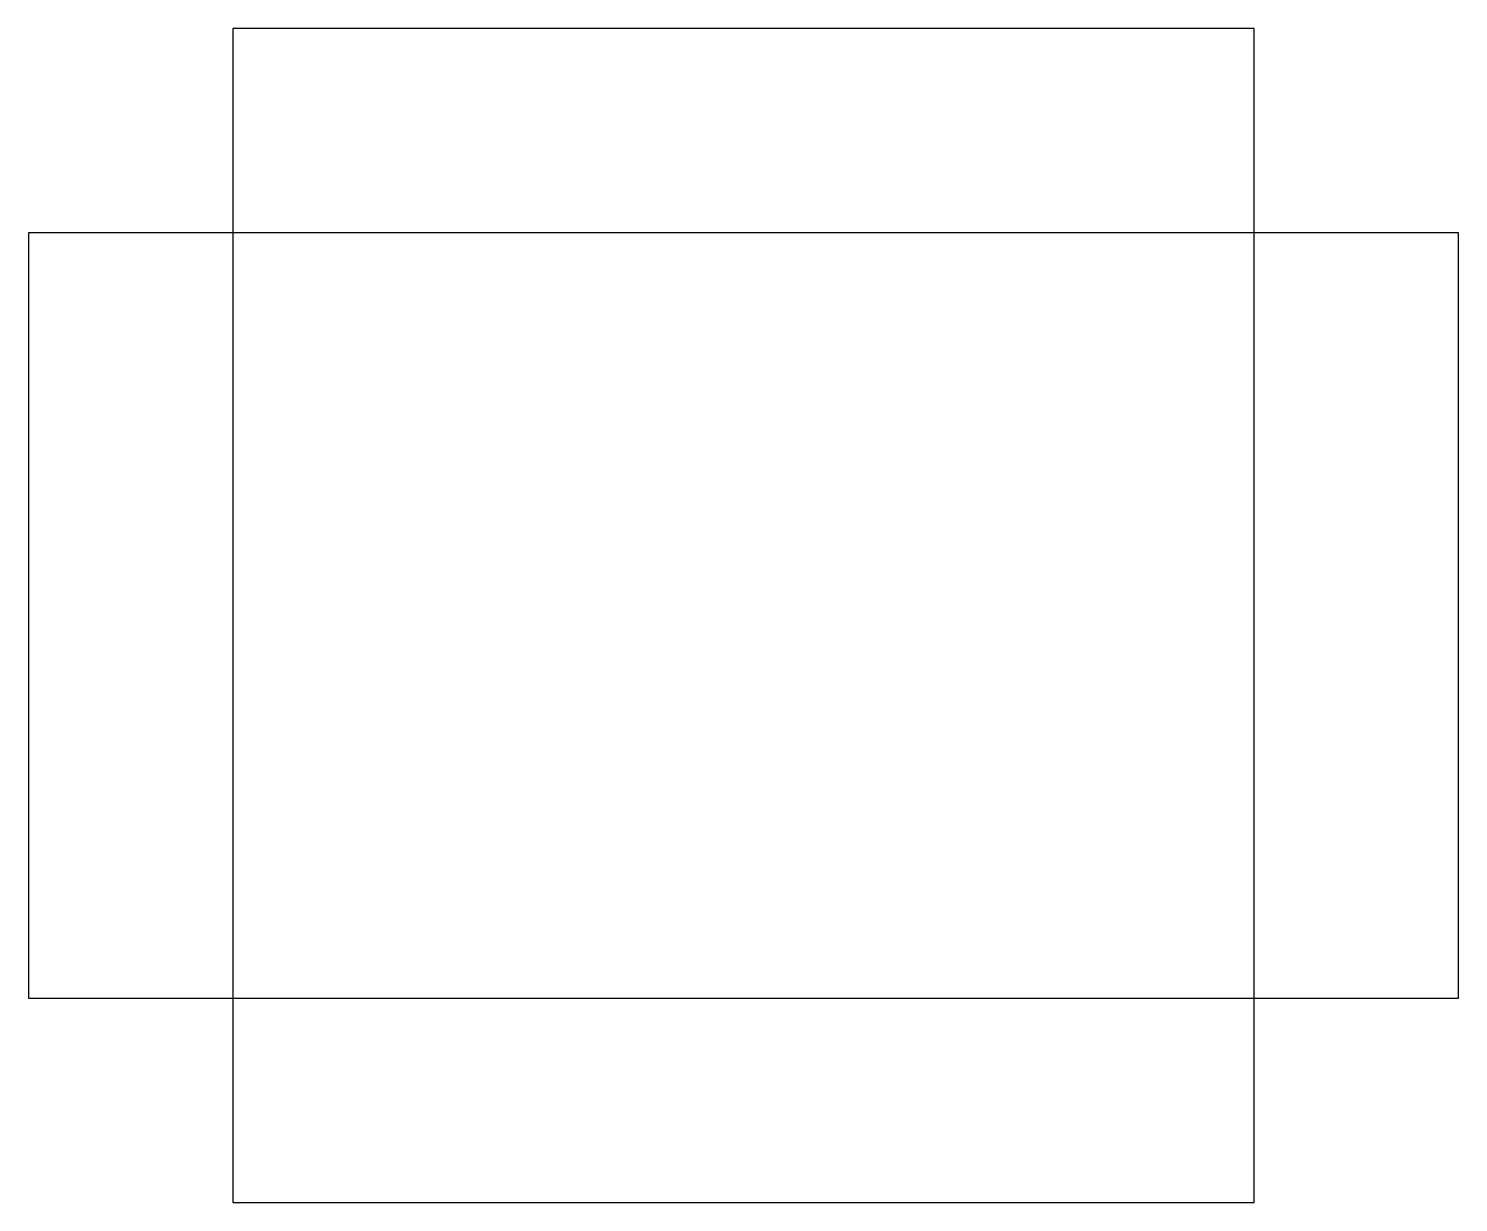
# Model space of a CAD drawing. Header units: metres. Extents: x -40 to 240, y -40 to 190.
import ezdxf

# ---------------------------------------------------------------- set-up
doc = ezdxf.new("R2010")
doc.units = ezdxf.units.M

msp = doc.modelspace()

# ---------------------------------------------------------------- linework, layer by layer
for p, q in [((200, 190), (0, 190)), ((0, 190), (0, 150)), ((200, 150), (200, 190)), ((0, 150), (-40, 150)), ((-40, 150), (-40, 0)), ((200, 150), (0, 150)), ((0, 150), (0, 0)), ((240, 150), (200, 150)), ((200, 0), (200, 150)), ((240, 0), (240, 150)), ((-40, 0), (0, 0)), ((0, 0), (0, -40)), ((0, 0), (200, 0)), ((200, -40), (200, 0)), ((200, 0), (240, 0)), ((0, -40), (200, -40))]:
    msp.add_line(p, q)

doc.saveas('drawing.dxf')
